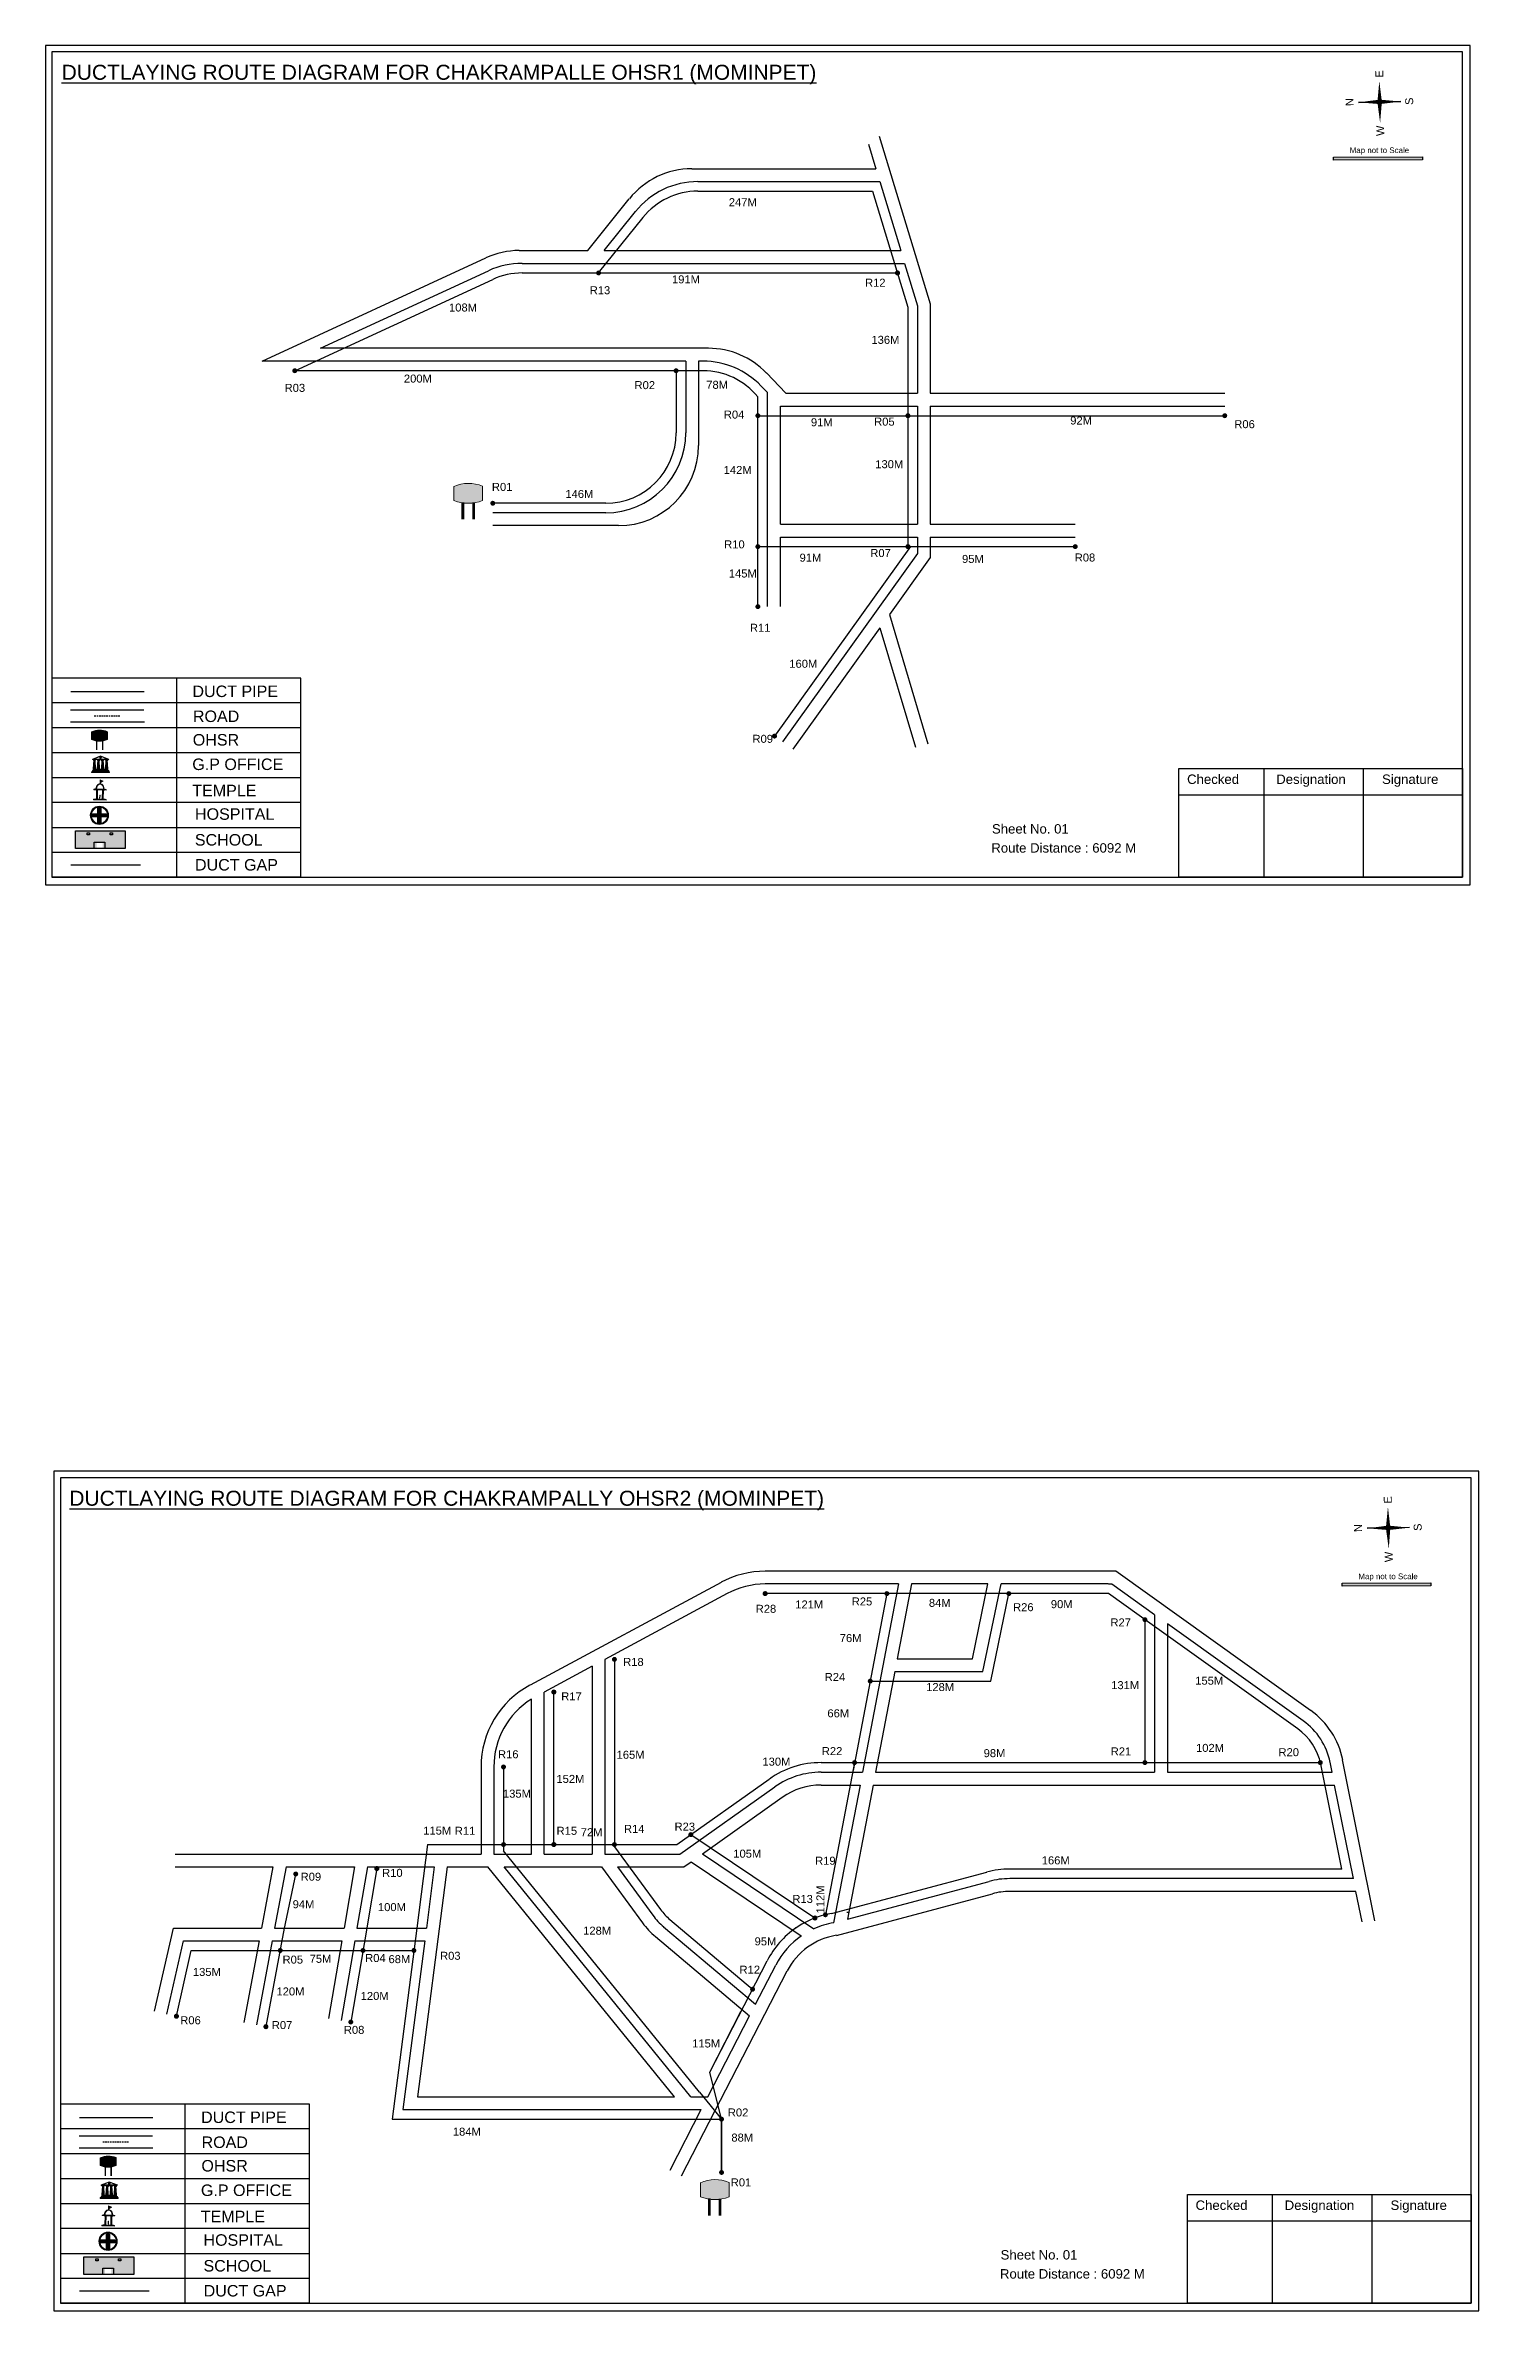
# Model space of a CAD drawing. Header units: inches. Extents: x 664 to 10563, y 382 to 1817.
# Drawn here: x 2641 to 3536, y 401 to 1817 of the extents above; entities that cross this region are included whole.
import ezdxf

# ---------------------------------------------------------------- set-up
doc = ezdxf.new("R2010")
doc.units = ezdxf.units.IN
doc.header["$MEASUREMENT"] = 0
doc.linetypes.add('DASHEDX2', pattern=[1.5, 1, -0.5])
for name, color, linetype in [('LANDMARK', 7, 'Continuous'), ('OHT', 7, 'Continuous'), ('pipe', 5, 'Continuous')]:
    doc.layers.add(name, color=color, linetype=linetype)
doc.styles.get("Standard").update_dxf_attribs({"font": 'arial.ttf'})

# ---------------------------------------------------------------- blocks, each defined once
blk = doc.blocks.new('OHT')
at = {"linetype": 'Continuous', "lineweight": 0, "true_color": 0x0ffffc}
blk.add_hatch(color=4, dxfattribs=at).paths.add_polyline_path([(0.012, 1), (0, 1, 0.101323), (-0.4, 0.916), (-0.4, 0.525, 0.194075), (0.399, 0.521), (0.399, 0.921, 0.097877)])
at = {"color": 4, "linetype": 'Continuous', "lineweight": 0, "true_color": 0x0ffffc, "flags": 128}
for points in [[(-0.4, 0.525), (-0.4, 0.916)], [(0.399, 0.521), (0.399, 0.921)]]:
    blk.add_lwpolyline(points, dxfattribs=at)
at = {"color": 4, "linetype": 'Continuous', "lineweight": 0, "true_color": 0x0ffffc, "const_width": 0.075, "flags": 128}
for points in [[(-0.15, 0), (-0.15, 0.475)], [(0.15, 0), (0.15, 0.473)]]:
    blk.add_lwpolyline(points, dxfattribs=at)
at = {"color": 4, "linetype": 'Continuous', "lineweight": 0, "true_color": 0x0ffffc}
for centre, radius, start, end in [((0.006, -0.019), 1.019, 67.31091, 113.47108), ((0.004, 1.513), 1.068, 247.76824, 291.70073)]:
    blk.add_arc(centre, radius, start, end, dxfattribs=at)
blk = doc.blocks.new('Government_Office')
at = {"linetype": 'Continuous', "lineweight": 0, "true_color": 0xff0000}
for points in [[(-0.5, 0.05), (0.5, 0.05), (0.5, 0), (-0.5, 0)], [(-0.45, 0.08), (-0.45, 0.12), (0.45, 0.12), (0.45, 0.08)], [(-0.4, 0.14), (-0.4, 0.18), (0.4, 0.18), (0.4, 0.14)]]:
    blk.add_hatch(color=1, dxfattribs=at).paths.add_polyline_path(points)
h = blk.add_hatch(color=1, dxfattribs=at)
h.paths.add_polyline_path([(0.44, 0.72), (0.45, 0.75), (0, 0.93), (-0.45, 0.75), (-0.44, 0.72)])
h.paths.add_polyline_path([(0.36, 0.75), (-0.36, 0.75), (0, 0.9)], flags=16)
h.paths.add_polyline_path([(0, 0.78, -1), (0, 0.87, -1)], flags=0)
h = blk.add_hatch(color=1, dxfattribs=at)
edge = h.paths.add_edge_path()
edge.add_line((-0.27, 0.2), (-0.3, 0.68))
edge.add_line((-0.3, 0.68), (-0.29, 0.68))
edge.add_arc((-0.28, 0.69), 0.0176, 225.304, 441.5659)
edge.add_line((-0.28, 0.7), (-0.39, 0.7))
edge.add_arc((-0.39, 0.69), 0.0176, 98.4341, 314.696)
edge.add_line((-0.38, 0.68), (-0.37, 0.68))
edge.add_line((-0.37, 0.68), (-0.4, 0.2))
edge.add_line((-0.4, 0.2), (-0.27, 0.2))
h = blk.add_hatch(color=1, dxfattribs=at)
edge = h.paths.add_edge_path()
edge.add_line((-0.05, 0.2), (-0.07, 0.68))
edge.add_line((-0.07, 0.68), (-0.07, 0.68))
edge.add_arc((-0.05, 0.69), 0.0176, 225.304, 441.5659)
edge.add_line((-0.05, 0.7), (-0.17, 0.7))
edge.add_arc((-0.17, 0.69), 0.0176, 98.4341, 314.696)
edge.add_line((-0.16, 0.68), (-0.15, 0.68))
edge.add_line((-0.15, 0.68), (-0.18, 0.2))
edge.add_line((-0.18, 0.2), (-0.05, 0.2))
h = blk.add_hatch(color=1, dxfattribs=at)
edge = h.paths.add_edge_path()
edge.add_arc((0, 0.83), 0.0467, 90, 270)
edge.add_arc((0, 0.83), 0.0467, 270, 450)
h = blk.add_hatch(color=1, dxfattribs=at)
edge = h.paths.add_edge_path()
edge.add_line((0.18, 0.2), (0.15, 0.68))
edge.add_line((0.15, 0.68), (0.16, 0.68))
edge.add_arc((0.17, 0.69), 0.0176, 225.304, 441.5659)
edge.add_line((0.17, 0.7), (0.05, 0.7))
edge.add_arc((0.05, 0.69), 0.0176, 98.4341, 314.696)
edge.add_line((0.07, 0.68), (0.07, 0.68))
edge.add_line((0.07, 0.68), (0.05, 0.2))
edge.add_line((0.05, 0.2), (0.18, 0.2))
h = blk.add_hatch(color=1, dxfattribs=at)
edge = h.paths.add_edge_path()
edge.add_line((0.4, 0.2), (0.37, 0.68))
edge.add_line((0.37, 0.68), (0.38, 0.68))
edge.add_arc((0.39, 0.69), 0.0176, 225.304, 441.5659)
edge.add_line((0.4, 0.7), (0.28, 0.7))
edge.add_arc((0.28, 0.69), 0.0176, 98.4341, 314.696)
edge.add_line((0.29, 0.68), (0.3, 0.68))
edge.add_line((0.3, 0.68), (0.27, 0.2))
edge.add_line((0.27, 0.2), (0.4, 0.2))
at = {"color": 1, "linetype": 'Continuous', "lineweight": 0, "true_color": 0xff0000, "flags": 128}
for points in [[(-0.5, 0.05), (0.5, 0.05), (0.5, 0), (-0.5, 0)], [(-0.45, 0.75), (-0.44, 0.72), (0.44, 0.72), (0.45, 0.75), (0, 0.93)], [(-0.45, 0.08), (-0.45, 0.12), (0.45, 0.12), (0.45, 0.08)], [(-0.4, 0.14), (-0.4, 0.18), (0.4, 0.18), (0.4, 0.14)], [(-0.36, 0.75), (0.36, 0.75), (0, 0.9)]]:
    blk.add_lwpolyline(points, close=True, dxfattribs=at)
for points in [[(-0.27, 0.2), (-0.3, 0.68), (-0.29, 0.68, 1.379694), (-0.28, 0.7), (-0.39, 0.7, 1.379694), (-0.38, 0.68), (-0.37, 0.68), (-0.4, 0.2)], [(-0.05, 0.2), (-0.07, 0.68), (-0.07, 0.68, 1.379694), (-0.05, 0.7), (-0.17, 0.7, 1.379694), (-0.16, 0.68), (-0.15, 0.68), (-0.18, 0.2)], [(0, 0.87, 1), (0, 0.78, 1)], [(0.18, 0.2), (0.15, 0.68), (0.16, 0.68, 1.379694), (0.17, 0.7), (0.05, 0.7, 1.379694), (0.07, 0.68), (0.07, 0.68), (0.05, 0.2)], [(0.4, 0.2), (0.37, 0.68), (0.38, 0.68, 1.379694), (0.4, 0.7), (0.28, 0.7, 1.379694), (0.29, 0.68), (0.3, 0.68), (0.27, 0.2)]]:
    blk.add_lwpolyline(points, format="xyb", close=True, dxfattribs=at)
blk = doc.blocks.new('Temple')
at = {"linetype": 'Continuous', "lineweight": 0, "true_color": 0xff0000}
h = blk.add_hatch(color=1, dxfattribs=at)
edge = h.paths.add_edge_path()
edge.add_line((0.17, 0.49), (0.22, 0.49))
edge.add_line((0.22, 0.49), (0.22, 0.5))
edge.add_line((0.22, 0.5), (0.31, 0.5))
edge.add_line((0.31, 0.5), (0.31, 0.53))
edge.add_line((0.31, 0.53), (0.26, 0.53))
edge.add_line((0.26, 0.53), (0.26, 0.54))
edge.add_line((0.26, 0.54), (0.2, 0.54))
edge.add_spline(control_points=[(0.2, 0.54), (0.2, 0.59), (0.19, 0.64), (0.14, 0.74), (0.09, 0.79), (0.03, 0.8), (0.02, 0.81), (0.01, 0.81)], knot_values=[4.712389, 4.712389, 4.712389, 4.712389, 5.278166, 5.278166, 6.117402, 6.117402, 6.223801, 6.223801, 6.223801, 6.223801], degree=3, periodic=0)
edge.add_line((0.01, 0.81), (0.01, 0.79))
edge.add_line((0.01, 0.79), (-0.01, 0.79))
edge.add_line((-0.01, 0.79), (-0.01, 0.81))
edge.add_spline(control_points=[(-0.01, 0.81), (-0.05, 0.8), (-0.1, 0.78), (-0.17, 0.7), (-0.2, 0.63), (-0.2, 0.55), (-0.2, 0.55), (-0.2, 0.54)], knot_values=[6.343965, 6.343965, 6.343965, 6.343965, 6.956638, 6.956638, 7.795874, 7.795874, 7.853982, 7.853982, 7.853982, 7.853982], degree=3, periodic=0)
edge.add_line((-0.2, 0.54), (-0.26, 0.54))
edge.add_line((-0.26, 0.54), (-0.26, 0.53))
edge.add_line((-0.26, 0.53), (-0.31, 0.53))
edge.add_line((-0.31, 0.53), (-0.31, 0.5))
edge.add_line((-0.31, 0.5), (-0.22, 0.5))
edge.add_line((-0.22, 0.5), (-0.22, 0.49))
edge.add_line((-0.22, 0.49), (-0.17, 0.49))
edge.add_line((-0.17, 0.49), (-0.17, 0.07))
edge.add_arc((-0.2, 0.07), 0.03, -90, 0, ccw=False)
edge.add_line((-0.2, 0.04), (-0.26, 0.04))
edge.add_line((-0.26, 0.04), (-0.26, 0.03))
edge.add_line((-0.26, 0.03), (-0.31, 0.03))
edge.add_line((-0.31, 0.03), (-0.31, 0))
edge.add_line((-0.31, 0), (0.31, 0))
edge.add_line((0.31, 0), (0.31, 0.03))
edge.add_line((0.31, 0.03), (0.26, 0.03))
edge.add_line((0.26, 0.03), (0.26, 0.04))
edge.add_line((0.26, 0.04), (0.2, 0.04))
edge.add_arc((0.2, 0.07), 0.03, 180, 270, ccw=False)
edge.add_line((0.17, 0.07), (0.17, 0.49))
h.paths.add_polyline_path([(0.12, 0.07, -0.414214), (0.1, 0.04), (0.05, 0.04), (0.05, 0.03), (-0.05, 0.03), (-0.05, 0.04), (-0.1, 0.04, -0.414214), (-0.12, 0.07), (-0.12, 0.5), (0.12, 0.5)], flags=16)
edge = h.paths.add_edge_path(flags=16)
edge.add_ellipse((0, 0.54), major_axis=(0, 0.242), ratio=0.722808, start_angle=270, end_angle=450, ccw=False)
edge.add_line((0.17, 0.54), (-0.17, 0.54))
h.paths.add_polyline_path([(0.01, 0.23), (0.01, 0.07), (-0.01, 0.07), (-0.01, 0.23)], flags=0)
at = {"linetype": 'Continuous', "lineweight": 0, "true_color": 0xe66000}
blk.add_hatch(color=32, dxfattribs=at).paths.add_polyline_path([(-0.01, 1), (0.15, 0.93), (0, 0.85)])
at = {"linetype": 'Continuous', "lineweight": 0, "true_color": 0xff0000}
h = blk.add_hatch(color=1, dxfattribs=at)
edge = h.paths.add_edge_path()
edge.add_line((0.01, 0.86), (0, 0.85))
edge.add_line((0, 0.85), (0, 0.93))
edge.add_line((0, 0.93), (-0.01, 0.93))
edge.add_line((-0.01, 0.93), (-0.01, 0.81))
edge.add_spline(control_points=[(-0.01, 0.81), (0, 0.81), (0, 0.81), (0.01, 0.81)], knot_values=[6.223801, 6.223801, 6.223801, 6.223801, 6.343965, 6.343965, 6.343965, 6.343965], degree=3, periodic=0)
edge.add_line((0.01, 0.81), (0.01, 0.86))
h = blk.add_hatch(color=1, dxfattribs=at)
edge = h.paths.add_edge_path()
edge.add_line((0.01, 0.79), (0.01, 0.81))
edge.add_spline(control_points=[(0.01, 0.81), (0, 0.81), (0, 0.81), (-0.01, 0.81)], knot_values=[6.223801, 6.223801, 6.223801, 6.223801, 6.343965, 6.343965, 6.343965, 6.343965], degree=3, periodic=0)
edge.add_line((-0.01, 0.81), (-0.01, 0.79))
edge.add_line((-0.01, 0.79), (0.01, 0.79))
at = {"color": 1, "linetype": 'Continuous', "lineweight": 0, "true_color": 0xff0000, "flags": 128}
blk.add_lwpolyline([(0.2, 0.54), (0.26, 0.54), (0.26, 0.53), (0.31, 0.53), (0.31, 0.5), (0.22, 0.5), (0.22, 0.49), (0.17, 0.49), (0.17, 0.07, 0.414214), (0.2, 0.04), (0.26, 0.04), (0.26, 0.03), (0.31, 0.03), (0.31, 0), (-0.31, 0), (-0.31, 0.03), (-0.26, 0.03), (-0.26, 0.04), (-0.2, 0.04, 0.414214), (-0.17, 0.07), (-0.17, 0.49), (-0.22, 0.49), (-0.22, 0.5), (-0.31, 0.5), (-0.31, 0.53), (-0.26, 0.53), (-0.26, 0.54), (-0.2, 0.54)], format="xyb", dxfattribs=at)
blk.add_lwpolyline([(-0.17, 0.54), (0.17, 0.54)], dxfattribs=at)
blk.add_lwpolyline([(0.12, 0.5), (0.12, 0.07, -0.414214), (0.1, 0.04), (0.05, 0.04), (0.05, 0.03), (-0.05, 0.03), (-0.05, 0.04), (-0.1, 0.04, -0.414214), (-0.12, 0.07), (-0.12, 0.5)], format="xyb", close=True, dxfattribs=at)
at = {"color": 32, "linetype": 'Continuous', "lineweight": 0, "true_color": 0xe66000, "flags": 128}
blk.add_lwpolyline([(-0.01, 1), (0.15, 0.93), (0, 0.85), (-0.01, 1)], dxfattribs=at)
at = {"color": 1, "linetype": 'Continuous', "lineweight": 0, "true_color": 0xff0000, "flags": 128}
for points in [[(0.01, 0.93), (-0.01, 0.93), (-0.01, 0.79), (0.01, 0.79)], [(0.01, 0.23), (-0.01, 0.23), (-0.01, 0.07), (0.01, 0.07)]]:
    blk.add_lwpolyline(points, close=True, dxfattribs=at)
at = {"color": 1, "linetype": 'Continuous', "lineweight": 0, "true_color": 0xff0000}
blk.add_ellipse((0, 0.54), major_axis=(0, 0.242), ratio=0.722808, start_param=4.712389, end_param=7.853982, dxfattribs=at)
blk.add_open_spline([(0.2, 0.54), (0.2, 0.59), (0.19, 0.64), (0.14, 0.74), (0.09, 0.79), (-0.02, 0.82), (-0.08, 0.79), (-0.17, 0.7), (-0.2, 0.63), (-0.2, 0.55), (-0.2, 0.55), (-0.2, 0.54)], degree=3, knots=[4.712389, 4.712389, 4.712389, 4.712389, 5.278166, 5.278166, 6.117402, 6.117402, 6.956638, 6.956638, 7.795874, 7.795874, 7.853982, 7.853982, 7.853982, 7.853982], dxfattribs=at)
blk = doc.blocks.new('*U5')
at = {"color": 0, "linetype": 'DASHEDX2', "transparency": 16777216}
blk.add_line((-8.2, 0), (8, 0), dxfattribs=at)
blk = doc.blocks.new('Hospital')
at = {"linetype": 'Continuous', "lineweight": 0, "true_color": 0x000000}
h = blk.add_hatch(color=18, dxfattribs=at)
h.paths.add_polyline_path([(-0.5, 0, 1), (0.5, 0, 1)])
h.paths.add_polyline_path([(0.45, 0, -1), (-0.45, 0, -1)], flags=16)
at = {"linetype": 'Continuous', "true_color": 0xff0000}
blk.add_hatch(color=1, dxfattribs=at).paths.add_polyline_path([(-0.39, 0.08), (-0.08, 0.08), (-0.08, 0.39), (0.08, 0.39), (0.08, 0.08), (0.39, 0.08), (0.39, -0.08), (0.08, -0.08), (0.08, -0.39), (-0.08, -0.39), (-0.08, -0.08), (-0.39, -0.08)])
at = {"color": 1, "linetype": 'Continuous', "true_color": 0xff0000, "flags": 128}
blk.add_lwpolyline([(-0.39, 0.08), (-0.08, 0.08), (-0.08, 0.39), (0.08, 0.39), (0.08, 0.08), (0.39, 0.08), (0.39, -0.08), (0.08, -0.08), (0.08, -0.39), (-0.08, -0.39), (-0.08, -0.08), (-0.39, -0.08)], close=True, dxfattribs=at)
at = {"color": 18, "linetype": 'Continuous', "lineweight": 0, "true_color": 0x000000}
for radius in [0.5, 0.446]:
    blk.add_circle((0, 0), radius, dxfattribs=at)
blk = doc.blocks.new('*U6')
at = {"color": 0, "linetype": 'DASHEDX2', "transparency": 16777216}
blk.add_line((-8.2, 0), (8, 0), dxfattribs=at)

msp = doc.modelspace()

# ---------------------------------------------------------------- hatches: boundary and pattern name
at = {"true_color": 0x0093dd}
h = msp.add_hatch(color=142, dxfattribs=at)
h.dxf.hatch_style = 1
h.paths.add_polyline_path([(3445.8, 1746.7), (3445.8, 1744.8), (3501.3, 1744.9), (3501.3, 1746.8)])
at = {"ltscale": 0.5}
h = msp.add_hatch(color=5, dxfattribs=at)
h.dxf.hatch_style = 1
h.paths.add_polyline_path([(2988.2, 1674.3, 1), (2985.1, 1674.3, 1)])
h = msp.add_hatch(color=5, dxfattribs=at)
h.dxf.hatch_style = 1
h.paths.add_polyline_path([(3175, 1674.3, 1), (3171.8, 1674.3, 1)])
h = msp.add_hatch(color=5, dxfattribs=at)
h.dxf.hatch_style = 1
h.paths.add_polyline_path([(2798.4, 1613.2, 1), (2795.3, 1613.2, 1)])
h = msp.add_hatch(color=5, dxfattribs=at)
h.dxf.hatch_style = 1
h.paths.add_polyline_path([(3036.6, 1613.2, 1), (3033.5, 1613.2, 1)])
h = msp.add_hatch(color=5, dxfattribs=at)
h.dxf.hatch_style = 1
h.paths.add_polyline_path([(3087.7, 1585.1, 1), (3084.6, 1585.1, 1)])
h = msp.add_hatch(color=5, dxfattribs=at)
h.dxf.hatch_style = 1
h.paths.add_polyline_path([(3181.5, 1585.1, 1), (3178.3, 1585.1, 1)])
h = msp.add_hatch(color=5, dxfattribs=at)
h.dxf.hatch_style = 1
h.paths.add_polyline_path([(3379.4, 1585.1, 1), (3376.3, 1585.1, 1)])
h = msp.add_hatch(color=5, dxfattribs=at)
h.dxf.hatch_style = 1
h.paths.add_polyline_path([(2922.1, 1530.4, 1), (2919, 1530.4, 1)])
h = msp.add_hatch(color=5, dxfattribs=at)
h.dxf.hatch_style = 1
h.paths.add_polyline_path([(3087.7, 1503.3, 1), (3084.6, 1503.3, 1)])
h = msp.add_hatch(color=5, dxfattribs=at)
h.dxf.hatch_style = 1
h.paths.add_polyline_path([(3181.5, 1503.3, 1), (3178.3, 1503.3, 1)])
h = msp.add_hatch(color=5, dxfattribs=at)
h.dxf.hatch_style = 1
h.paths.add_polyline_path([(3286, 1503.3, 1), (3282.9, 1503.3, 1)])
h = msp.add_hatch(color=5, dxfattribs=at)
h.dxf.hatch_style = 1
h.paths.add_polyline_path([(3087.7, 1465.8, 1), (3084.6, 1465.8, 1)])
h = msp.add_hatch(color=5, dxfattribs=at)
h.dxf.hatch_style = 1
h.paths.add_polyline_path([(3098.1, 1384.9, 1), (3095, 1384.9, 1)])
at = {"true_color": 0xc8c92d}
h = msp.add_hatch(color=52, dxfattribs=at)
h.dxf.hatch_style = 1
h.paths.add_polyline_path([(2666, 1325.7), (2659.8, 1325.7), (2659.8, 1314.6), (2666, 1314.6)])
h.paths.add_polyline_path([(2690.8, 1325.7), (2684.6, 1325.7), (2684.6, 1314.6), (2690.8, 1314.6)])
at = {"true_color": 0x293189}
h = msp.add_hatch(color=177, dxfattribs=at)
h.dxf.hatch_style = 1
h.paths.add_polyline_path([(2684.6, 1325.7), (2666, 1325.7), (2666, 1314.6), (2673, 1314.6), (2673, 1318.3), (2676.8, 1318.3), (2676.8, 1314.6), (2684.6, 1314.6)])
h.paths.add_polyline_path([(2668.6, 1323.3), (2667.2, 1323.3), (2667.2, 1324.5), (2668.6, 1324.5)], flags=16)
h.paths.add_polyline_path([(2681.5, 1323.3), (2681.5, 1324.5), (2682.9, 1324.5), (2682.9, 1323.3)], flags=16)
at = {"ltscale": 0.5}
h = msp.add_hatch(color=5, dxfattribs=at)
h.dxf.hatch_style = 1
h.paths.add_polyline_path([(3092.3, 849.1, 1), (3089.1, 849.1, 1)])
h = msp.add_hatch(color=5, dxfattribs=at)
h.dxf.hatch_style = 1
h.paths.add_polyline_path([(3168.3, 849.1, 1), (3165.2, 849.1, 1)])
h = msp.add_hatch(color=5, dxfattribs=at)
h.dxf.hatch_style = 1
h.paths.add_polyline_path([(3244.5, 849.1, 1), (3241.4, 849.1, 1)])
at = {"true_color": 0x0093dd}
h = msp.add_hatch(color=142, dxfattribs=at)
h.dxf.hatch_style = 1
h.paths.add_polyline_path([(3451.1, 855.6), (3451.1, 853.8), (3506.6, 853.9), (3506.6, 855.8)])
at = {"ltscale": 0.5}
h = msp.add_hatch(color=5, dxfattribs=at)
h.dxf.hatch_style = 1
h.paths.add_polyline_path([(3329.5, 832.8, 1), (3326.4, 832.8, 1)])
h = msp.add_hatch(color=5, dxfattribs=at)
h.dxf.hatch_style = 1
h.paths.add_polyline_path([(2998.1, 808, 1), (2995, 808, 1)])
h = msp.add_hatch(color=5, dxfattribs=at)
h.dxf.hatch_style = 1
h.paths.add_polyline_path([(3157.9, 794.4, 1), (3154.8, 794.4, 1)])
h = msp.add_hatch(color=5, dxfattribs=at)
h.dxf.hatch_style = 1
h.paths.add_polyline_path([(2960.3, 787.6, 1), (2957.1, 787.6, 1)])
h = msp.add_hatch(color=5, dxfattribs=at)
h.dxf.hatch_style = 1
h.paths.add_polyline_path([(2928.8, 740.8, 1), (2925.7, 740.8, 1)])
h = msp.add_hatch(color=5, dxfattribs=at)
h.dxf.hatch_style = 1
h.paths.add_polyline_path([(3148.1, 743.5, 1), (3145, 743.5, 1)])
h = msp.add_hatch(color=5, dxfattribs=at)
h.dxf.hatch_style = 1
h.paths.add_polyline_path([(3329.5, 743.5, 1), (3326.4, 743.5, 1)])
h = msp.add_hatch(color=5, dxfattribs=at)
h.dxf.hatch_style = 1
h.paths.add_polyline_path([(3439.1, 743.5, 1), (3436, 743.5, 1)])
h = msp.add_hatch(color=5, dxfattribs=at)
h.dxf.hatch_style = 1
h.paths.add_polyline_path([(2928.8, 692.3, 1), (2925.7, 692.3, 1)])
h = msp.add_hatch(color=5, dxfattribs=at)
h.dxf.hatch_style = 1
h.paths.add_polyline_path([(2960.3, 692.3, 1), (2957.1, 692.3, 1)])
h = msp.add_hatch(color=5, dxfattribs=at)
h.dxf.hatch_style = 1
h.paths.add_polyline_path([(2998.1, 692.3, 1), (2995, 692.3, 1)])
h = msp.add_hatch(color=5, dxfattribs=at)
h.dxf.hatch_style = 1
h.paths.add_polyline_path([(3045.8, 698.5, 1), (3042.7, 698.5, 1)])
h = msp.add_hatch(color=5, dxfattribs=at)
h.dxf.hatch_style = 1
h.paths.add_polyline_path([(2799, 673.9, 1), (2795.9, 673.9, 1)])
h = msp.add_hatch(color=5, dxfattribs=at)
h.dxf.hatch_style = 1
h.paths.add_polyline_path([(2849.7, 677.3, 1), (2846.5, 677.3, 1)])
h = msp.add_hatch(color=5, dxfattribs=at)
h.dxf.hatch_style = 1
h.paths.add_polyline_path([(3123.4, 646.4, 1), (3120.2, 646.4, 1)])
h = msp.add_hatch(color=5, dxfattribs=at)
h.dxf.hatch_style = 1
h.paths.add_polyline_path([(3129.9, 648.4, 1), (3126.8, 648.4, 1)])
h = msp.add_hatch(color=5, dxfattribs=at)
h.dxf.hatch_style = 1
h.paths.add_polyline_path([(2789.3, 626.1, 1), (2786.2, 626.1, 1)])
h = msp.add_hatch(color=5, dxfattribs=at)
h.dxf.hatch_style = 1
h.paths.add_polyline_path([(2841, 626.1, 1), (2837.9, 626.1, 1)])
h = msp.add_hatch(color=5, dxfattribs=at)
h.dxf.hatch_style = 1
h.paths.add_polyline_path([(2872.8, 626.1, 1), (2869.7, 626.1, 1)])
h = msp.add_hatch(color=5, dxfattribs=at)
h.dxf.hatch_style = 1
h.paths.add_polyline_path([(3084.4, 601.9, 1), (3081.3, 601.9, 1)])
h = msp.add_hatch(color=5, dxfattribs=at)
h.dxf.hatch_style = 1
h.paths.add_polyline_path([(2724.5, 585, 1), (2721.3, 585, 1)])
h = msp.add_hatch(color=5, dxfattribs=at)
h.dxf.hatch_style = 1
h.paths.add_polyline_path([(2833.4, 581.4, 1), (2830.3, 581.4, 1)])
h = msp.add_hatch(color=5, dxfattribs=at)
h.dxf.hatch_style = 1
h.paths.add_polyline_path([(2780.4, 578.5, 1), (2777.2, 578.5, 1)])
h = msp.add_hatch(color=5, dxfattribs=at)
h.dxf.hatch_style = 1
h.paths.add_polyline_path([(3065, 520.7, 1), (3061.9, 520.7, 1)])
h = msp.add_hatch(color=5, dxfattribs=at)
h.dxf.hatch_style = 1
h.paths.add_polyline_path([(3065, 487.4, 1), (3061.9, 487.4, 1)])
at = {"true_color": 0xc8c92d}
h = msp.add_hatch(color=52, dxfattribs=at)
h.dxf.hatch_style = 1
h.paths.add_polyline_path([(2671.3, 434.7), (2665.1, 434.7), (2665.1, 423.6), (2671.3, 423.6)])
h.paths.add_polyline_path([(2696.1, 434.7), (2690, 434.7), (2690, 423.6), (2696.1, 423.6)])
at = {"true_color": 0x293189}
h = msp.add_hatch(color=177, dxfattribs=at)
h.dxf.hatch_style = 1
h.paths.add_polyline_path([(2690, 434.7), (2671.3, 434.7), (2671.3, 423.6), (2678.3, 423.6), (2678.3, 427.3), (2682.2, 427.3), (2682.2, 423.6), (2690, 423.6)])
h.paths.add_polyline_path([(2674, 432.2), (2672.6, 432.2), (2672.6, 433.5), (2674, 433.5)], flags=16)
h.paths.add_polyline_path([(2686.8, 432.2), (2686.8, 433.5), (2688.2, 433.5), (2688.2, 432.2)], flags=16)

# ---------------------------------------------------------------- linework, layer by layer
for p, q in [((3487.8, 1781.4), (3461.5, 1780.9)), ((3461.5, 1780.9), (3487.8, 1781.4)), ((3487.8, 1781.4), (3461.5, 1780.9)), ((3474.7, 1781.1), (3487.8, 1781.4)), ((3162, 1759.7), (3193.9, 1654.9)), ((3155.2, 1754.8), (3159.9, 1739.4)), ((3044.9, 1739.4), (3159.9, 1739.4)), ((3048.7, 1731.4), (3162.3, 1731.4)), ((3162.3, 1731.4), (3175.4, 1688.3)), ((2979.9, 1688.3), (3005.8, 1720.7)), ((2990.1, 1688.3), (3009.7, 1712.7)), ((2937.1, 1688.3), (2979.9, 1688.3)), ((2990.1, 1688.3), (3175.4, 1688.3)), ((2776.5, 1619.2), (2916.2, 1683.7)), ((2812.9, 1627.2), (2917.9, 1675.7)), ((2938.9, 1680.3), (3177.8, 1680.3)), ((3177.8, 1680.3), (3185.9, 1653.8)), ((3185.9, 1653.8), (3185.9, 1599.1)), ((3193.9, 1654.9), (3193.9, 1599.1)), ((3041.1, 1619.2), (2776.5, 1619.2)), ((3055.3, 1627.2), (2812.9, 1627.2)), ((3041.1, 1619.2), (3041.1, 1574.4)), ((3051.9, 1619.2), (3049.1, 1619.2)), ((3049.1, 1619.2), (3049.1, 1566.4)), ((3092.2, 1599.5), (3088.1, 1603.8)), ((3103.6, 1599.1), (3091.5, 1611.8)), ((3092.2, 1465.8), (3092.2, 1599.5)), ((3100.2, 1517.3), (3100.2, 1591.1)), ((3100.2, 1591.1), (3185.9, 1591.1)), ((3103.6, 1599.1), (3185.9, 1599.1)), ((3185.9, 1591.1), (3185.9, 1517.3)), ((3193.9, 1599.1), (3377.8, 1599.1)), ((3193.9, 1591.1), (3193.9, 1517.3)), ((3193.9, 1591.1), (3377.8, 1591.1)), ((2991.1, 1524.4), (2920.6, 1524.4)), ((2999.1, 1516.4), (2920.6, 1516.4)), ((3100.2, 1517.3), (3185.9, 1517.3)), ((3193.9, 1517.3), (3284.4, 1517.3)), ((3100.2, 1509.3), (3185.9, 1509.3)), ((3100.2, 1465.8), (3100.2, 1509.3)), ((3185.9, 1509.3), (3185.9, 1499)), ((3193.9, 1509.3), (3193.9, 1496.5)), ((3193.9, 1509.3), (3284.4, 1509.3)), ((3185.9, 1499), (3101.5, 1381.4)), ((3193.9, 1496.5), (3168.3, 1460.8)), ((3168.3, 1460.8), (3192.3, 1380.1)), ((3162.4, 1452.5), (3108, 1376.8)), ((3162.4, 1452.5), (3184.6, 1377.9)), ((2645.1, 1421.2), (2645.1, 1297.9)), ((2722.9, 1421.2), (2722.9, 1296.7)), ((2800.6, 1405.6), (2645.1, 1405.6)), ((2800.6, 1390.1), (2645.1, 1390.1)), ((2656.8, 1401.3), (2702.6, 1401.3)), ((2656.8, 1393.8), (2702.9, 1393.8)), ((2800.6, 1374.5), (2645.1, 1374.5)), ((2800.6, 1358.9), (2645.1, 1358.9)), ((2800.6, 1343.4), (2645.1, 1343.4)), ((2645.1, 1327.8), (2800.6, 1327.8)), ((2645.1, 1312.3), (2800.6, 1312.3)), ((2645.1, 1297.9), (2645.1, 1296.7)), ((2645.1, 1297.7), (2645.1, 1296.7)), ((2800.6, 1296.7), (2645.1, 1296.7)), ((3493.2, 890.3), (3466.9, 889.9)), ((3063.2, 856.1), (2943.8, 791.9)), ((3309.7, 863.1), (3090.7, 863.1)), ((3174, 855.1), (3090.7, 855.1)), ((3174, 855.1), (3151.5, 737.5)), ((3182.2, 855.1), (3173.2, 808.4)), ((3229.9, 855.1), (3182.2, 855.1)), ((3220.3, 808.4), (3229.9, 855.1)), ((3226.8, 800.4), (3238.1, 855.1)), ((3304.9, 855.1), (3238.1, 855.1)), ((3334, 835.9), (3307.2, 855)), ((3431.5, 776.1), (3309.7, 863.1)), ((3067, 849.1), (2990.6, 808)), ((3334, 835.9), (3334, 737.5)), ((3426.9, 769.6), (3342, 830.2)), ((3342, 830.2), (3342, 737.5)), ((2990.6, 808), (2990.6, 686.3)), ((3173.2, 808.4), (3220.3, 808.4)), ((2982.6, 803.7), (2952.7, 787.6)), ((2982.6, 803.7), (2982.6, 686.3)), ((3171.7, 800.4), (3159.7, 737.5)), ((3171.7, 800.4), (3226.8, 800.4)), ((2944.7, 686.3), (2944.7, 783.2)), ((2952.7, 686.3), (2952.7, 787.6)), ((2913.2, 740.8), (2913.2, 686.3)), ((2921.2, 740.8), (2921.2, 686.3)), ((3125.7, 737.5), (3151.5, 737.5)), ((3159.7, 737.5), (3334, 737.5)), ((3342, 737.5), (3444.9, 737.5)), ((3444.9, 737.5), (3443.7, 743.7)), ((3471.6, 644.7), (3451.5, 745.2)), ((3037.4, 686.3), (3096.8, 728.3)), ((3125.7, 729.5), (3150, 729.5)), ((3150, 729.5), (3133.5, 643.4)), ((3158.1, 729.5), (3142.1, 645.7)), ((3158.1, 729.5), (3446.5, 729.5)), ((3458.2, 671), (3446.5, 729.5)), ((3051.5, 686.4), (3101.4, 721.8)), ((2722.2, 686.3), (2913.2, 686.3)), ((2921.2, 686.3), (2944.7, 686.3)), ((2952.7, 686.3), (2982.6, 686.3)), ((2990.6, 686.3), (3037.4, 686.3)), ((3039.9, 678.3), (3044.5, 681.5)), ((3044.5, 681.5), (3113.3, 635.2)), ((3051.5, 686.4), (3121.1, 639.6)), ((2722.2, 678.3), (2783.2, 678.3)), ((2783.2, 678.3), (2776.1, 640.1)), ((2791.4, 678.3), (2784.2, 640.1)), ((2791.4, 678.3), (2834.1, 678.3)), ((2834.1, 678.3), (2827.6, 640.1)), ((2842.2, 678.3), (2835.7, 640.1)), ((2842.2, 678.3), (2884, 678.3)), ((2892.1, 678.3), (2873.5, 534.7)), ((2884, 678.3), (2879.1, 640.1)), ((2892.1, 678.3), (2917.4, 678.3)), ((3034, 534.7), (2917.4, 678.3)), ((2927.7, 678.3), (2988.5, 678.3)), ((3044.3, 534.7), (2927.7, 678.3)), ((2988.5, 678.3), (3014.1, 643.4)), ((2998.4, 678.3), (3039.9, 678.3)), ((2998.4, 678.3), (3020.5, 648.1)), ((3142.1, 645.7), (3230.6, 669.3)), ((3458.2, 671), (3243.5, 671)), ((3135.2, 635.5), (3232.7, 661.6)), ((3459.8, 663), (3243.5, 663)), ((3463.6, 644.1), (3459.8, 663)), ((2709.2, 588.1), (2721, 640.1)), ((2721, 640.1), (2776.1, 640.1)), ((2784.2, 640.1), (2827.6, 640.1)), ((2835.7, 640.1), (2879.1, 640.1)), ((3027.3, 640.9), (3084.7, 592.5)), ((2717, 586.3), (2727.4, 632.1)), ((2727.4, 632.1), (2774.6, 632.1)), ((2774.6, 632.1), (2765, 581.1)), ((2782.7, 632.1), (2772.9, 579.6)), ((2782.7, 632.1), (2826.2, 632.1)), ((2826.2, 632.1), (2818, 583.7)), ((2834.4, 632.1), (2825.9, 582.4)), ((2834.4, 632.1), (2878, 632.1)), ((2878, 632.1), (2864.4, 526.7)), ((3022.2, 634.8), (3081, 585.2)), ((3038.5, 485.2), (3104.4, 613.3)), ((3084.7, 592.5), (3097.3, 617)), ((3054.9, 534.7), (3081, 585.2)), ((2650.5, 530.1), (2650.5, 405.7)), ((2728.2, 530.1), (2728.2, 405.7)), ((2864.4, 526.7), (3050.8, 526.7)), ((2873.5, 534.7), (3034, 534.7)), ((3031.3, 488.8), (3050.8, 526.7)), ((3044.3, 534.7), (3054.9, 534.7)), ((2806, 514.6), (2650.5, 514.6)), ((2662.1, 510.3), (2708, 510.3)), ((2806, 499), (2650.5, 499)), ((2662.1, 502.8), (2708.2, 502.8)), ((2806, 483.5), (2650.5, 483.5)), ((2806, 467.9), (2650.5, 467.9)), ((2806, 452.4), (2650.5, 452.4)), ((2650.5, 436.8), (2806, 436.8)), ((2650.5, 421.3), (2806, 421.3)), ((2650.4, 406.7), (2650.4, 405.7)), ((2806, 405.7), (2650.5, 405.7))]:
    msp.add_line(p, q)
at = {"color": 1}
for p, q in [((3461.5, 1780.9), (3474.7, 1781.1)), ((3466.9, 889.9), (3480, 890.1))]:
    msp.add_line(p, q, dxfattribs=at)
at = {"color": 242, "true_color": 0xcd2027}
for p, q in [((3402.2, 1364.6), (3402.2, 1296.7)), ((3464.4, 1364.6), (3464.4, 1296.7)), ((3349.2, 1348.1), (3526.4, 1348.1)), ((3407.5, 473.6), (3407.5, 405.7)), ((3469.7, 473.6), (3469.7, 405.7)), ((3354.6, 457.1), (3531.8, 457.1))]:
    msp.add_line(p, q, dxfattribs=at)
at = {"color": 5}
msp.add_line((2958.7, 692.3), (2958.7, 787.6), dxfattribs=at)
for points in [[(2641, 1816.5), (2641, 1292), (3531.1, 1292), (3531.1, 1816.5)], [(2645.1, 1812.5), (2645.1, 1296.7), (3526.4, 1296.7), (3526.4, 1812.5)], [(2690.9, 1325.7), (2690.9, 1314.6), (2659.8, 1314.6), (2659.8, 1325.7)], [(2668.6, 1324.5), (2668.6, 1323.3), (2667.2, 1323.3), (2667.2, 1324.5)], [(2681.5, 1323.3), (2681.5, 1324.5), (2682.9, 1324.5), (2682.9, 1323.3)], [(2646.3, 925.5), (2646.3, 401), (3536.5, 401), (3536.5, 925.5)], [(2650.4, 921.5), (2650.4, 405.7), (3531.8, 405.7), (3531.8, 921.5)], [(2696.2, 434.7), (2696.2, 423.6), (2665.1, 423.6), (2665.1, 434.7)], [(2674, 433.5), (2674, 432.2), (2672.6, 432.2), (2672.6, 433.5)], [(2686.8, 432.2), (2686.8, 433.5), (2688.2, 433.5), (2688.2, 432.2)]]:
    msp.add_lwpolyline(points, close=True)
at = {"color": 142, "true_color": 0x0093dd}
for points in [[(3501.3, 1744.9), (3445.8, 1744.8), (3445.8, 1746.7), (3501.3, 1746.8), (3501.3, 1744.9)], [(3506.6, 853.9), (3451.1, 853.8), (3451.1, 855.6), (3506.6, 855.8), (3506.6, 853.9)]]:
    msp.add_lwpolyline(points, dxfattribs=at)
for points in [[(2800.6, 1296.7), (2800.6, 1421.2), (2645.1, 1421.2)], [(2671.6, 1314.6), (2671.6, 1318.7), (2678.2, 1318.7), (2678.2, 1314.6)], [(2806, 405.7), (2806, 530.1), (2650.5, 530.1)], [(2677, 423.6), (2677, 427.7), (2683.5, 427.7), (2683.5, 423.6)]]:
    msp.add_lwpolyline(points)
at = {"color": 242, "true_color": 0xcd2027}
for points in [[(3526.4, 1296.7), (3349.2, 1296.7), (3349.2, 1364.6), (3526.4, 1364.6)], [(3531.8, 405.7), (3354.6, 405.7), (3354.6, 473.6), (3531.8, 473.6)]]:
    msp.add_lwpolyline(points, close=True, dxfattribs=at)
for centre, radius, start, end in [((3044.9, 1689.4), 50, 90, 141.318), ((3048.7, 1681.4), 50, 90, 141.318), ((2937.1, 1638.3), 50, 90, 114.7578), ((2938.9, 1630.3), 50, 90, 114.7578), ((3051.9, 1569.2), 50, 43.6906, 90), ((3055.3, 1577.2), 50, 43.6906, 90), ((2991.1, 1574.4), 50, 270, 0), ((2999.1, 1566.4), 50, 270, 0), ((3090.7, 805.1), 58, 90, 118.2822), ((3090.7, 805.1), 50, 90, 118.2822), ((3304.9, 805.1), 50, 87.3432, 90), ((2971.2, 740.8), 58, 118.2822, 180), ((2971.2, 740.8), 50, 122.054, 180), ((3402.5, 735.4), 42, 11.3185, 54.4834), ((3402.5, 735.4), 50, 11.3185, 54.4834), ((3125.7, 687.5), 50, 90, 125.2902), ((3125.7, 687.5), 42, 90, 125.2902), ((3243.5, 621), 50, 90, 104.9564), ((3243.5, 621), 42, 90, 104.9564), ((3054.4, 673), 50, 216.3025, 229.875), ((3054.4, 673), 42, 216.3025, 229.875), ((3141.8, 594.1), 50, 99.5291, 114.3863), ((3141.8, 594.1), 50, 124.6501, 152.7533), ((3141.8, 594.1), 42, 99.0343, 152.7533)]:
    msp.add_arc(centre, radius, start, end)
for points in [[(3476, 1781.2), (3473.2, 1781.1), (3474.4, 1794.3)], [(3476, 1781.2), (3473.2, 1781.1), (3474.4, 1794.3)], [(3476, 1781.2), (3473.2, 1781.1), (3474.9, 1768)], [(3476, 1781.2), (3473.2, 1781.1), (3474.9, 1768)], [(3474.7, 1779.8), (3474.7, 1782.6), (3487.8, 1781.4)], [(3474.7, 1779.8), (3474.7, 1782.6), (3487.8, 1781.4)], [(3481.3, 890.2), (3478.5, 890.1), (3479.8, 903.3)], [(3481.3, 890.2), (3478.5, 890.1), (3480.3, 877)], [(3480.1, 888.8), (3480, 891.6), (3493.2, 890.3)]]:
    msp.add_solid(points)
at = {"color": 1}
for points in [[(3474.7, 1779.8), (3474.7, 1782.6), (3461.5, 1780.9)], [(3474.7, 1779.8), (3474.7, 1782.6), (3461.5, 1780.9)], [(3480.1, 888.8), (3480, 891.6), (3466.9, 889.9)]]:
    msp.add_solid(points, dxfattribs=at)
at = {"layer": 'OHT', "color": 5}
for p, q in [((2656.9, 1412.7), (2702.8, 1412.7)), ((2662.3, 521.7), (2708.2, 521.7))]:
    msp.add_line(p, q, dxfattribs=at)
at = {"layer": 'OHT', "color": 1}
for p, q in [((2656.9, 1304.5), (2700.5, 1304.5)), ((2662.3, 413.5), (2705.9, 413.5))]:
    msp.add_line(p, q, dxfattribs=at)
at = {"layer": 'pipe'}
for p, q in [((3048.7, 1725.4), (3157.8, 1725.4)), ((3157.8, 1725.4), (3171.6, 1680.3)), ((2986.6, 1674.3), (3014.4, 1708.9)), ((2938.9, 1674.3), (3173.4, 1674.3)), ((3171.6, 1680.3), (3179.9, 1652.9)), ((2796.9, 1613.2), (2920.5, 1670.2)), ((3179.9, 1652.9), (3179.9, 1591.1)), ((3051.9, 1613.2), (2796.9, 1613.2)), ((3035.1, 1613.2), (3035.1, 1574.4)), ((3086.2, 1465.8), (3086.2, 1596.8)), ((3179.9, 1591.1), (3179.9, 1503.3)), ((3086.2, 1585.1), (3193.9, 1585.1)), ((3193.9, 1585.1), (3377.8, 1585.1)), ((2991.1, 1530.4), (2920.6, 1530.4)), ((3086.2, 1503.3), (3193.9, 1503.3)), ((3181.6, 1503.3), (3096.6, 1384.9)), ((3193.9, 1503.3), (3284.4, 1503.3)), ((3181, 849.1), (3090.7, 849.1)), ((3166.8, 849.1), (3145.6, 738.6)), ((3243, 849.1), (3181, 849.1)), ((3231.7, 794.4), (3243, 849.1)), ((3305.2, 849.1), (3238.1, 849.1)), ((3334, 828.6), (3305.2, 849.1)), ((3328, 832.8), (3328, 743.5)), ((3423.4, 764.7), (3334, 828.6)), ((2996.6, 808), (2996.6, 690.9)), ((3156.3, 794.4), (3231.7, 794.4)), ((2927.2, 740.8), (2927.2, 688.4)), ((3125.7, 743.5), (3151.5, 743.5)), ((3146.6, 743.5), (3128.4, 648.4)), ((3146.6, 743.5), (3342, 743.5)), ((3342, 743.5), (3437.6, 743.5)), ((3450.9, 677), (3437.8, 742.5)), ((3035.5, 692.3), (3093.3, 733.2)), ((3044.3, 698.5), (3121.8, 646.4)), ((2879.8, 692.3), (2873, 640.1)), ((2879.8, 692.3), (2921.2, 692.3)), ((2921.2, 692.3), (2952.7, 692.3)), ((3049.7, 537.6), (2927.2, 688.4)), ((2952.7, 692.3), (2982.6, 692.3)), ((2982.6, 692.3), (3035.5, 692.3)), ((2996.6, 690.9), (3025.4, 651.7)), ((2797.5, 674.7), (2790.1, 639)), ((2848.1, 677.3), (2841.6, 639.1)), ((3132.2, 649.2), (3229.1, 675.1)), ((3450.9, 677), (3243.5, 677)), ((2790.3, 640.1), (2778.8, 578.5)), ((2841.8, 640.1), (2831.8, 581.4)), ((2873, 640.1), (2857.6, 520.7)), ((3031.2, 645.5), (3082.8, 601.9)), ((3141.8, 650.1), (3142.9, 650.1)), ((2722.9, 585), (2732.2, 626.1)), ((2732.2, 626.1), (2787.7, 626.1)), ((2782.7, 626.1), (2839.4, 626.1)), ((2834.4, 626.1), (2871.2, 626.1)), ((3056.2, 550.1), (3092, 619.7)), ((3056.2, 550.1), (3075.6, 587.9)), ((3063.4, 520.7), (3056.2, 550.1)), ((3049.7, 537.6), (3063.4, 520.7)), ((2857.6, 520.7), (3063.4, 520.7)), ((3063.4, 520.7), (3063.4, 487.4)), ((3063.4, 487.4), (3063.4, 520.7))]:
    msp.add_line(p, q, dxfattribs=at)
for centre, radius, start, end in [((3048.7, 1681.4), 44, 90, 141.318), ((2938.9, 1630.3), 44, 90, 114.7578), ((3051.9, 1569.2), 44, 38.8768, 90), ((2991.1, 1574.4), 44, 270, 0), ((3402.5, 735.4), 36, 11.3185, 54.4834), ((3125.7, 687.5), 56, 90, 125.2902), ((3243.5, 621), 56, 90, 104.9564), ((3054.4, 673), 36, 216.3025, 229.875), ((3141.8, 594.1), 56, 124.6501, 152.7533), ((3141.8, 594.1), 56, 99.8283, 127.042)]:
    msp.add_arc(centre, radius, start, end, dxfattribs=at)

# ---------------------------------------------------------------- block references
at = {"linetype": 'DASHEDX2'}
for name, p in [('*U5', (2679.8, 1397.5)), ('*U6', (2685.1, 506.5))]:
    msp.add_blockref(name, p, dxfattribs=at)
at = {"layer": 'LANDMARK'}
for name, p, xscale, yscale, zscale in [('Government_Office', (2675.5, 1362.1), 11.32114773247135, 11.32114773247135, 11.32114773247135), ('Hospital', (2674.8, 1335.4), 11.41772014427468, 11.41772014427468, 11.41772014427468), ('Government_Office', (2680.9, 471.1), 11.32114773247135, 11.32114773247135, 11.32114773247135), ('Hospital', (2680.2, 444.4), 11.41772014427468, 11.41772014427468, 11.41772014427468)]:
    msp.add_blockref(name, p, dxfattribs=dict(at, xscale=xscale, yscale=yscale, zscale=zscale))
at = {"layer": 'LANDMARK', "xscale": 12.62452535729322, "yscale": 12.62452535729322, "zscale": 12.62452535729322, "rotation": 358.3713438591284}
for p in [(2675, 1345), (2680.3, 454)]:
    msp.add_blockref('Temple', p, dxfattribs=at)
at = {"layer": 'OHT'}
for p, xscale, yscale, zscale in [((2905.2, 1520.4), 22.41341502807723, 22.41341502807723, 22.41341502807723), ((2674.9, 1376.2), 12.45189723782068, 12.45189723782068, 12.45189723782068), ((2680.3, 485.2), 12.45189723782068, 12.45189723782068, 12.45189723782068), ((3059.2, 460.5), 22.41341502807723, 22.41341502807723, 22.41341502807723)]:
    msp.add_blockref('OHT', p, dxfattribs=dict(at, xscale=xscale, yscale=yscale, zscale=zscale))

# ---------------------------------------------------------------- texts
at = {"color": 242, "true_color": 0xcd2027}
for s, p in [('%%UDUCTLAYING ROUTE DIAGRAM FOR CHAKRAMPALLE OHSR1 (MOMINPET)', (2651.2, 1795)), ('%%UDUCTLAYING ROUTE DIAGRAM FOR CHAKRAMPALLY OHSR2 (MOMINPET)', (2656, 904))]:
    msp.add_text(s, height=9.375, dxfattribs=at).set_placement(p)
for s, height, rotation, p in [('E', 4.95, 91.0063, (3476.9, 1796.4)), ('S', 4.95, 91.0063, (3495.6, 1779.3)), ('N', 4.95, 91.0063, (3458.3, 1778.6)), ('W', 4.95, 91.0063, (3477.5, 1759.9)), ('E', 4.95, 91.0063, (3482.2, 905.4)), ('N', 4.95, 91.0063, (3463.6, 887.6)), ('S', 4.95, 91.0063, (3500.9, 888.3)), ('W', 4.95, 91.0063, (3482.8, 868.8)), ('112M', 5, 90, (3127.7, 649.3))]:
    msp.add_text(s, height=height, rotation=rotation).set_placement(p)
for s, height, p in [('Map not to Scale', 3.542, (3455.9, 1749.2)), ('247M', 5, (3068, 1716)), ('191M', 5, (3032.5, 1667.8)), ('R12', 5, (3153.1, 1665.7)), ('R13', 5, (2981.1, 1661)), ('108M', 5, (2893.2, 1650.2)), ('136M', 5, (3157.1, 1630)), ('R03', 5, (2790.5, 1600)), ('200M', 5, (2865, 1605.8)), ('R02', 5, (3009.1, 1601.7)), ('78M', 5, (3053.9, 1601.9)), ('R04', 5, (3064.9, 1583.3)), ('91M', 5, (3119.3, 1578.5)), ('R05', 5, (3158.8, 1578.9)), ('92M', 5, (3281.3, 1579.6)), ('R06', 5, (3383.8, 1577.3)), ('130M', 5, (3159.5, 1552.3)), ('R01', 5, (2920, 1538.1)), ('142M', 5, (3064.8, 1548.7)), ('146M', 5, (2965.9, 1533.7)), ('R10', 5, (3065.1, 1502.2)), ('R07', 5, (3156.4, 1496.8)), ('145M', 5, (3068, 1484)), ('91M', 5, (3112.2, 1493.9)), ('95M', 5, (3213.7, 1493.1)), ('R08', 5, (3284.1, 1494)), ('R11', 5, (3081.2, 1450.1)), ('160M', 5, (3105.8, 1427.6)), ('DUCT PIPE', 7.18, (2732.9, 1409.3)), ('ROAD ', 7.18, (2733.2, 1393.7)), ('OHSR', 7.18, (2733.1, 1379)), ('R09', 5, (3082.8, 1380.7)), ('G.P OFFICE', 7.18, (2732.8, 1363.7)), ('Checked', 5.89, (3354.3, 1355)), ('Designation', 5.886, (3410, 1355)), ('Signature', 5.89, (3476.1, 1355)), ('TEMPLE', 7.18, (2732.8, 1347.3)), ('HOSPITAL', 7.18, (2734.5, 1332.6)), ('SCHOOL', 7.18, (2734.4, 1316.5)), ('Route Distance : 6092 M', 5.886, (3232, 1312.1)), ('Sheet No. 01', 5.886, (3232.4, 1324)), ('DUCT GAP', 7.18, (2734.5, 1300.9)), ('Map not to Scale', 3.542, (3461.3, 858.1)), ('R28', 5, (3084.8, 837.1)), ('121M', 5, (3109.5, 839.8)), ('R25', 5, (3144.8, 841.7)), ('84M', 5, (3193, 840.8)), ('R26', 5, (3245.6, 838.1)), ('90M', 5, (3269.2, 840)), ('76M', 5, (3137.3, 818.8)), ('R27', 5, (3306.4, 828.6)), ('R18', 5, (3002, 803.9)), ('R24', 5, (3127.9, 794.5)), ('128M', 5, (3191.3, 788.2)), ('131M', 5, (3306.9, 789.4)), ('155M', 5, (3359.4, 792.2)), ('R17', 5, (2963.3, 782.4)), ('66M', 5, (3129.6, 771.8)), ('R16', 5, (2923.8, 746.2)), ('165M', 5, (2997.9, 745.9)), ('R22', 5, (3126.1, 748.2)), ('98M', 5, (3227.2, 746.9)), ('R21', 5, (3306.6, 748)), ('102M', 5, (3359.9, 750.2)), ('R20', 5, (3411.4, 747.5)), ('130M', 5, (3089, 741.6)), ('135M', 5, (2926.9, 721.6)), ('152M', 5, (2960.3, 730.8)), ('115M', 5, (2877.1, 698.5)), ('R11', 5, (2896.8, 698.4)), ('R15', 5, (2960.4, 698.4)), ('72M', 5, (2975.5, 697.5)), ('R14', 5, (3002.5, 699.6)), ('R23', 5, (3034.1, 701)), ('105M', 5, (3070.8, 684.1)), ('R19', 5, (3121.9, 679.7)), ('166M', 5, (3263.5, 679.9)), ('R09', 5, (2800.5, 669.7)), ('R10', 5, (2851.4, 672.1)), ('94M', 5, (2795.5, 652.5)), ('100M', 5, (2848.8, 650.7)), ('R13', 5, (3107.7, 655.8)), ('128M', 5, (2977, 636)), ('R05', 5, (2789.2, 617.9)), ('75M', 5, (2806.1, 618.4)), ('R04', 5, (2840.8, 618.9)), ('68M', 5, (2855.4, 618.2)), ('R03', 5, (2887.6, 620.3)), ('95M', 5, (3084.1, 629.3)), ('135M', 5, (2733.2, 610.2)), ('R12', 5, (3074.7, 611.6)), ('120M', 5, (2785.4, 598)), ('120M', 5, (2838, 595.2)), ('R06', 5, (2725.3, 580)), ('R07', 5, (2782.5, 577)), ('R08', 5, (2827.5, 574)), ('115M', 5, (3045.1, 565.5)), ('DUCT PIPE', 7.18, (2738.3, 518.3)), ('R02', 5, (3067.4, 522.4)), ('ROAD ', 7.18, (2738.6, 502.7)), ('184M', 5, (2895.6, 510.4)), ('88M', 5, (3069.6, 506.7)), ('OHSR', 7.18, (2738.5, 488)), ('R01', 5, (3069.2, 478.7)), ('G.P OFFICE', 7.18, (2738.2, 472.7)), ('Checked', 5.89, (3359.6, 464)), ('Designation', 5.886, (3415.3, 464)), ('Signature', 5.89, (3481.4, 464)), ('TEMPLE', 7.18, (2738.1, 456.3)), ('HOSPITAL', 7.18, (2739.8, 441.6)), ('Sheet No. 01', 5.886, (3237.8, 433)), ('SCHOOL', 7.18, (2739.8, 425.5)), ('Route Distance : 6092 M', 5.886, (3237.4, 421.1)), ('DUCT GAP', 7.18, (2739.9, 409.9))]:
    msp.add_text(s, height=height).set_placement(p)

doc.saveas('drawing.dxf')
